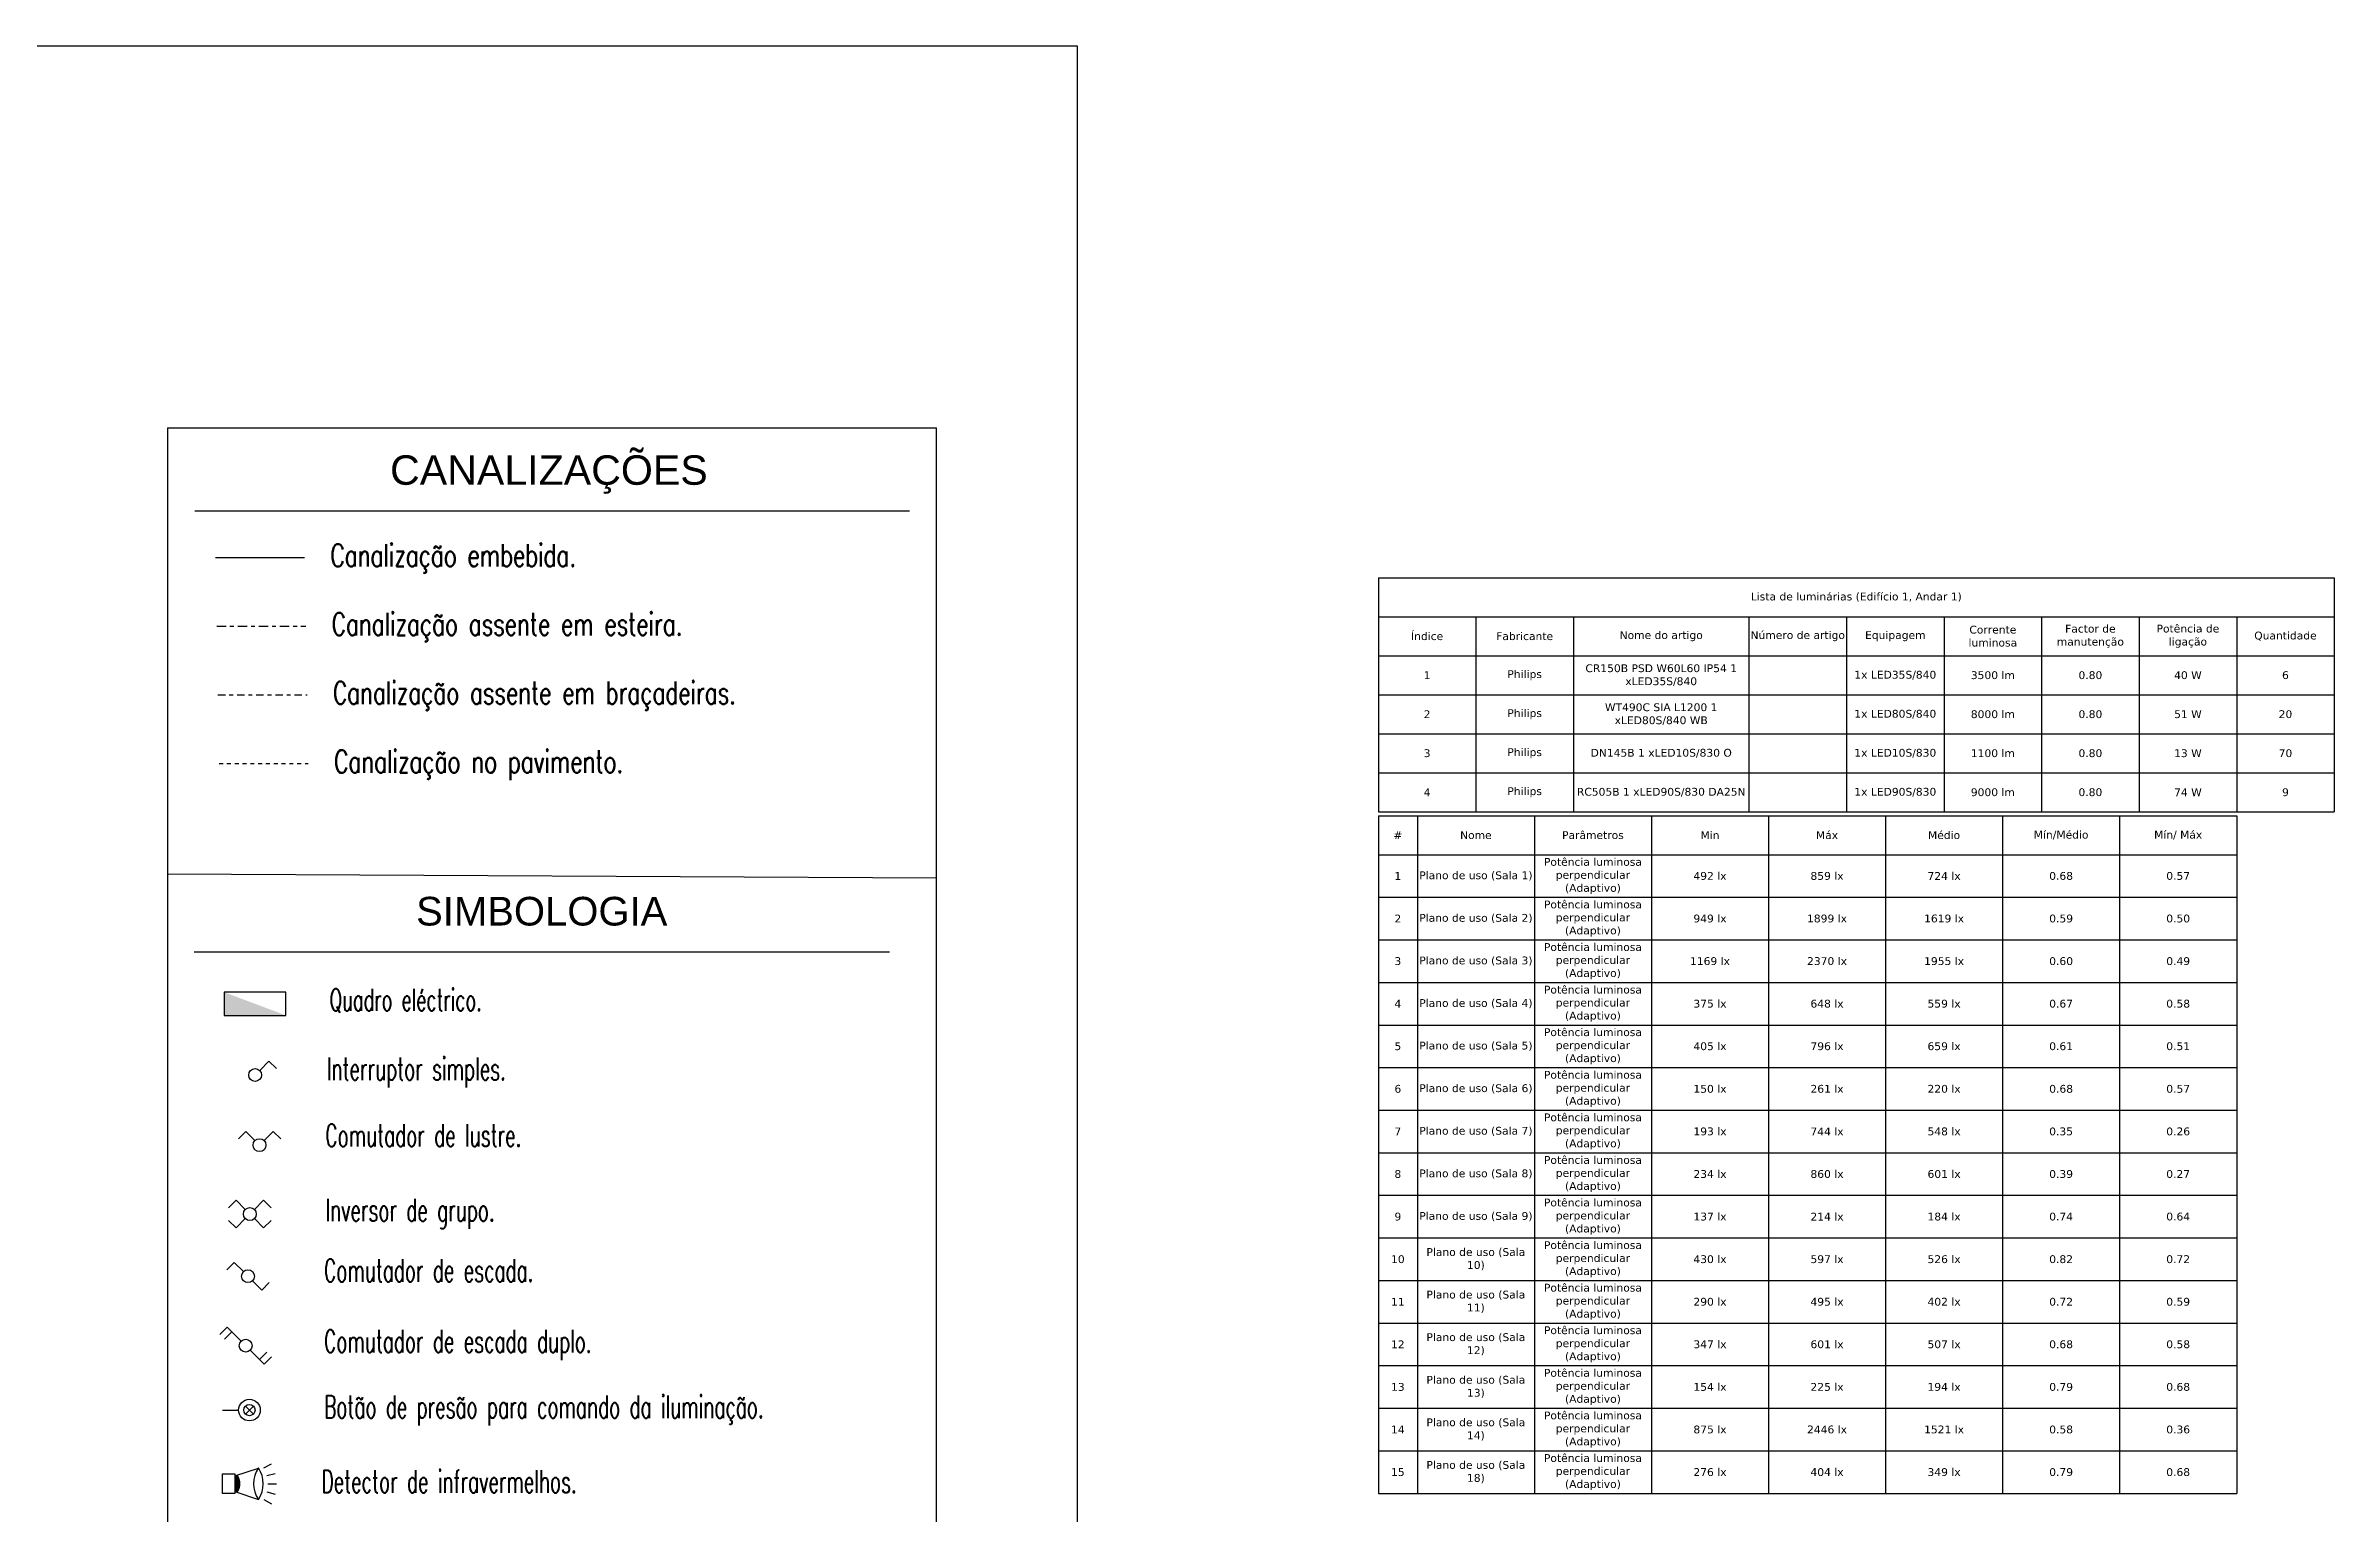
# Model space of a CAD drawing. Extents: x -8 to 729, y -363 to 534.
# Drawn here: x 444.6 to 503.3, y 25.5 to 63.1 of the extents above; entities that cross this region are included whole.
import ezdxf
from ezdxf.enums import TextEntityAlignment as Align

# ---------------------------------------------------------------- set-up
doc = ezdxf.new("R2010")
doc.units = 0
doc.header["$LTSCALE"] = 0.8
doc.header["$MEASUREMENT"] = 0
doc.linetypes.add('CENTER2', pattern=[1.125, 0.75, -0.125, 0.125, -0.125])
doc.linetypes.add('DASHDOT2', pattern=[1.5875, 0.79375, -0.396875, 0, -0.396875])
doc.layers.get('0').update_dxf_attribs({"color": 3, "linetype": 'CONTINUOUS'})
for name, color, linetype in [('0_ligações', 10, 'CONTINUOUS'), ('1', 7, 'CONTINUOUS'), ('Desenho base', 7, 'CONTINUOUS'), ('ilum', 2, 'CONTINUOUS'), ('INTRR', 4, 'CONTINUOUS'), ('LEGENDA', 1, 'CONTINUOUS'), ('LIGACOES', 4, 'CONTINUOUS'), ('Quadros', 170, 'CONTINUOUS')]:
    doc.layers.add(name, color=color, linetype=linetype)
doc.layers.add('DLX_BLD0_LUMKEY', color=7, linetype='CONTINUOUS', true_color=0x969696)
doc.layers.add('DLX_BLD0_RESKEY', color=7, linetype='CONTINUOUS', true_color=0x707070)
doc.styles.add('ARIAL', font='arial.ttf')
doc.styles.add('PEN', font='ROMANS.SHX', dxfattribs={"width": 0.7, "height": 1})
doc.styles.add('TableTextStyle', font='')
doc.styles.get('TableTextStyle').set_extended_font_data('VERDANA.TTF')

# ---------------------------------------------------------------- blocks, each defined once
blk = doc.blocks.new('Folha A3')
at = {"color": 0}
for p, q in [((21, 288), (411, 288)), ((411, 288), (411, 1))]:
    blk.add_line(p, q, dxfattribs=at)
blk = doc.blocks.new('zz')
blk.add_hatch(color=2).paths.add_polyline_path([(1.64, 0.94), (1.33, 0.84), (1.33, -0.84), (1.64, -0.94, 0.311504)])
at = {"color": 2}
for p, q in [((0, 1.05), (1.33, 1.05)), ((0, -1.05), (0, 1.05)), ((1.33, 1.05), (1.33, -1.05)), ((4.44, 1.7), (5.28, 2.15)), ((4.76, 0.87), (5.68, 1.11)), ((1.33, -1.05), (0, -1.05)), ((4.44, -1.7), (5.28, -2.15)), ((4.76, -0.87), (5.68, -1.11)), ((4.87, 0), (5.82, 0))]:
    blk.add_line(p, q, dxfattribs=at)
at = {"color": 4}
for p, q in [((1.33, 0.84), (3.86, 1.69)), ((1.33, -0.84), (3.86, -1.69))]:
    blk.add_line(p, q, dxfattribs=at)
for centre, start, end in [((6.42, 0), 146.4934, 213.5066), ((1.31, 0), 326.4934, 33.5066)]:
    blk.add_arc(centre, 3.07, start, end, dxfattribs=at)
blk = doc.blocks.new('*T146')
at = {"layer": 'DLX_BLD0_LUMKEY', "color": 0, "linetype": 'ByBlock', "lineweight": -2, "transparency": 16777216}
for p, q in [((0, 0), (24.5, 0)), ((0, 0), (0, -6)), ((24.5, 0), (24.5, -6)), ((0, -1), (24.5, -1)), ((2.5, -1), (2.5, -6)), ((5, -1), (5, -6)), ((9.5, -1), (9.5, -6)), ((12, -1), (12, -6)), ((14.5, -1), (14.5, -6)), ((17, -1), (17, -6)), ((19.5, -1), (19.5, -6)), ((22, -1), (22, -6)), ((0, -2), (24.5, -2)), ((0, -3), (24.5, -3)), ((0, -4), (24.5, -4)), ((0, -5), (24.5, -5)), ((0, -6), (24.5, -6))]:
    blk.add_line(p, q, dxfattribs=at)
at = {"layer": 'DLX_BLD0_LUMKEY', "color": 0, "transparency": 16777216, "char_height": 0.2, "attachment_point": 5, "style": 'TableTextStyle'}
for s, insert, width in [('Lista de luminárias (Edifício 1, Andar 1)', (12.25, -0.5), 24.38), ('Índice', (1.25, -1.5), 2.38), ('Fabricante', (3.75, -1.5), 2.38), ('Nome do artigo', (7.25, -1.5), 4.38), ('Número de artigo', (10.75, -1.5), 2.38), ('Equipagem', (13.25, -1.5), 2.38), ('Corrente luminosa', (15.75, -1.5), 2.38), ('Factor de manutenção', (18.25, -1.5), 2.38), ('Potência de ligação', (20.75, -1.5), 2.38), ('Quantidade', (23.25, -1.5), 2.38), ('CR150B PSD W60L60 IP54 1 xLED35S/840', (7.25, -2.5), 4.38), ('1', (1.25, -2.5), 2.38), ('Philips', (3.75, -2.5), 2.38), ('1x LED35S/840', (13.25, -2.5), 2.38), ('3500 lm', (15.75, -2.5), 2.38), ('0.80', (18.25, -2.5), 2.38), ('40 W', (20.75, -2.5), 2.38), ('6', (23.25, -2.5), 2.38), ('2', (1.25, -3.5), 2.38), ('Philips', (3.75, -3.5), 2.38), ('WT490C SIA L1200 1 xLED80S/840 WB', (7.25, -3.5), 4.38), ('1x LED80S/840', (13.25, -3.5), 2.38), ('8000 lm', (15.75, -3.5), 2.38), ('0.80', (18.25, -3.5), 2.38), ('51 W', (20.75, -3.5), 2.38), ('20', (23.25, -3.5), 2.38), ('3', (1.25, -4.5), 2.38), ('Philips', (3.75, -4.5), 2.38), ('DN145B 1 xLED10S/830 O', (7.25, -4.5), 4.38), ('1x LED10S/830', (13.25, -4.5), 2.38), ('1100 lm', (15.75, -4.5), 2.38), ('0.80', (18.25, -4.5), 2.38), ('13 W', (20.75, -4.5), 2.38), ('70', (23.25, -4.5), 2.38), ('4', (1.25, -5.5), 2.38), ('Philips', (3.75, -5.5), 2.38), ('RC505B 1 xLED90S/830 DA25N', (7.25, -5.5), 4.38), ('1x LED90S/830', (13.25, -5.5), 2.38), ('9000 lm', (15.75, -5.5), 2.38), ('0.80', (18.25, -5.5), 2.38), ('74 W', (20.75, -5.5), 2.38), ('9', (23.25, -5.5), 2.38)]:
    blk.add_mtext(s, dxfattribs=dict(at, insert=insert, width=width))
blk = doc.blocks.new('*T147')
at = {"layer": 'DLX_BLD0_RESKEY', "color": 0, "linetype": 'ByBlock', "lineweight": -2, "transparency": 16777216}
for p, q in [((0, 0), (22, 0)), ((0, 0), (0, -17.371)), ((1, 0), (1, -17.371)), ((4, 0), (4, -17.371)), ((7, 0), (7, -17.371)), ((10, 0), (10, -17.371)), ((13, 0), (13, -17.371)), ((16, 0), (16, -17.371)), ((19, 0), (19, -17.371)), ((22, 0), (22, -17.371)), ((0, -1), (22, -1)), ((0, -2.091), (22, -2.091)), ((0, -3.183), (22, -3.183)), ((0, -4.274), (22, -4.274)), ((0, -5.366), (22, -5.366)), ((0, -6.457), (22, -6.457)), ((0, -7.549), (22, -7.549)), ((0, -8.64), (22, -8.64)), ((0, -9.731), (22, -9.731)), ((0, -10.823), (22, -10.823)), ((0, -11.914), (22, -11.914)), ((0, -13.006), (22, -13.006)), ((0, -14.097), (22, -14.097)), ((0, -15.189), (22, -15.189)), ((0, -16.28), (22, -16.28)), ((0, -17.371), (22, -17.371))]:
    blk.add_line(p, q, dxfattribs=at)
at = {"layer": 'DLX_BLD0_RESKEY', "color": 0, "transparency": 16777216, "char_height": 0.2, "attachment_point": 5, "style": 'TableTextStyle'}
for s, insert, width in [('#', (0.5, -0.5), 0.88), ('Nome', (2.5, -0.5), 2.88), ('Parâmetros', (5.5, -0.5), 2.88), ('Min', (8.5, -0.5), 2.88), ('Máx', (11.5, -0.5), 2.88), ('Médio', (14.5, -0.5), 2.88), ('Mín/Médio', (17.5, -0.5), 2.88), ('Mín/ Máx', (20.5, -0.5), 2.88), ('Potência luminosa perpendicular (Adaptivo)', (5.5, -1.546), 2.88), ('1', (0.5, -1.546), 0.88), ('Plano de uso (Sala 1)', (2.5, -1.546), 2.88), ('492 lx', (8.5, -1.546), 2.88), ('859 lx', (11.5, -1.546), 2.88), ('724 lx', (14.5, -1.546), 2.88), ('0.68', (17.5, -1.546), 2.88), ('0.57', (20.5, -1.546), 2.88), ('Potência luminosa perpendicular (Adaptivo)', (5.5, -2.637), 2.88), ('2', (0.5, -2.637), 0.88), ('Plano de uso (Sala 2)', (2.5, -2.637), 2.88), ('949 lx', (8.5, -2.637), 2.88), ('1899 lx', (11.5, -2.637), 2.88), ('1619 lx', (14.5, -2.637), 2.88), ('0.59', (17.5, -2.637), 2.88), ('0.50', (20.5, -2.637), 2.88), ('Potência luminosa perpendicular (Adaptivo)', (5.5, -3.729), 2.88), ('3', (0.5, -3.729), 0.88), ('Plano de uso (Sala 3)', (2.5, -3.729), 2.88), ('1169 lx', (8.5, -3.729), 2.88), ('2370 lx', (11.5, -3.729), 2.88), ('1955 lx', (14.5, -3.729), 2.88), ('0.60', (17.5, -3.729), 2.88), ('0.49', (20.5, -3.729), 2.88), ('Potência luminosa perpendicular (Adaptivo)', (5.5, -4.82), 2.88), ('4', (0.5, -4.82), 0.88), ('Plano de uso (Sala 4)', (2.5, -4.82), 2.88), ('375 lx', (8.5, -4.82), 2.88), ('648 lx', (11.5, -4.82), 2.88), ('559 lx', (14.5, -4.82), 2.88), ('0.67', (17.5, -4.82), 2.88), ('0.58', (20.5, -4.82), 2.88), ('5', (0.5, -5.911), 0.88), ('Plano de uso (Sala 5)', (2.5, -5.911), 2.88), ('Potência luminosa perpendicular (Adaptivo)', (5.5, -5.911), 2.88), ('405 lx', (8.5, -5.911), 2.88), ('796 lx', (11.5, -5.911), 2.88), ('659 lx', (14.5, -5.911), 2.88), ('0.61', (17.5, -5.911), 2.88), ('0.51', (20.5, -5.911), 2.88), ('6', (0.5, -7.003), 0.88), ('Plano de uso (Sala 6)', (2.5, -7.003), 2.88), ('Potência luminosa perpendicular (Adaptivo)', (5.5, -7.003), 2.88), ('150 lx', (8.5, -7.003), 2.88), ('261 lx', (11.5, -7.003), 2.88), ('220 lx', (14.5, -7.003), 2.88), ('0.68', (17.5, -7.003), 2.88), ('0.57', (20.5, -7.003), 2.88), ('Potência luminosa perpendicular (Adaptivo)', (5.5, -8.094), 2.88), ('7', (0.5, -8.094), 0.88), ('Plano de uso (Sala 7)', (2.5, -8.094), 2.88), ('193 lx', (8.5, -8.094), 2.88), ('744 lx', (11.5, -8.094), 2.88), ('548 lx', (14.5, -8.094), 2.88), ('0.35', (17.5, -8.094), 2.88), ('0.26', (20.5, -8.094), 2.88), ('Potência luminosa perpendicular (Adaptivo)', (5.5, -9.186), 2.88), ('8', (0.5, -9.186), 0.88), ('Plano de uso (Sala 8)', (2.5, -9.186), 2.88), ('234 lx', (8.5, -9.186), 2.88), ('860 lx', (11.5, -9.186), 2.88), ('601 lx', (14.5, -9.186), 2.88), ('0.39', (17.5, -9.186), 2.88), ('0.27', (20.5, -9.186), 2.88), ('Potência luminosa perpendicular (Adaptivo)', (5.5, -10.277), 2.88), ('9', (0.5, -10.277), 0.88), ('Plano de uso (Sala 9)', (2.5, -10.277), 2.88), ('137 lx', (8.5, -10.277), 2.88), ('214 lx', (11.5, -10.277), 2.88), ('184 lx', (14.5, -10.277), 2.88), ('0.74', (17.5, -10.277), 2.88), ('0.64', (20.5, -10.277), 2.88), ('Plano de uso (Sala 10)', (2.5, -11.369), 2.88), ('Potência luminosa perpendicular (Adaptivo)', (5.5, -11.369), 2.88), ('10', (0.5, -11.369), 0.88), ('430 lx', (8.5, -11.369), 2.88), ('597 lx', (11.5, -11.369), 2.88), ('526 lx', (14.5, -11.369), 2.88), ('0.82', (17.5, -11.369), 2.88), ('0.72', (20.5, -11.369), 2.88), ('Plano de uso (Sala 11)', (2.5, -12.46), 2.88), ('Potência luminosa perpendicular (Adaptivo)', (5.5, -12.46), 2.88), ('11', (0.5, -12.46), 0.88), ('290 lx', (8.5, -12.46), 2.88), ('495 lx', (11.5, -12.46), 2.88), ('402 lx', (14.5, -12.46), 2.88), ('0.72', (17.5, -12.46), 2.88), ('0.59', (20.5, -12.46), 2.88), ('12', (0.5, -13.551), 0.88), ('Plano de uso (Sala 12)', (2.5, -13.551), 2.88), ('Potência luminosa perpendicular (Adaptivo)', (5.5, -13.551), 2.88), ('347 lx', (8.5, -13.551), 2.88), ('601 lx', (11.5, -13.551), 2.88), ('507 lx', (14.5, -13.551), 2.88), ('0.68', (17.5, -13.551), 2.88), ('0.58', (20.5, -13.551), 2.88), ('13', (0.5, -14.643), 0.88), ('Plano de uso (Sala 13)', (2.5, -14.643), 2.88), ('Potência luminosa perpendicular (Adaptivo)', (5.5, -14.643), 2.88), ('154 lx', (8.5, -14.643), 2.88), ('225 lx', (11.5, -14.643), 2.88), ('194 lx', (14.5, -14.643), 2.88), ('0.79', (17.5, -14.643), 2.88), ('0.68', (20.5, -14.643), 2.88), ('14', (0.5, -15.734), 0.88), ('Plano de uso (Sala 14)', (2.5, -15.734), 2.88), ('Potência luminosa perpendicular (Adaptivo)', (5.5, -15.734), 2.88), ('875 lx', (8.5, -15.734), 2.88), ('2446 lx', (11.5, -15.734), 2.88), ('1521 lx', (14.5, -15.734), 2.88), ('0.58', (17.5, -15.734), 2.88), ('0.36', (20.5, -15.734), 2.88), ('Potência luminosa perpendicular (Adaptivo)', (5.5, -16.826), 2.88), ('15', (0.5, -16.826), 0.88), ('Plano de uso (Sala 18)', (2.5, -16.826), 2.88), ('276 lx', (8.5, -16.826), 2.88), ('404 lx', (11.5, -16.826), 2.88), ('349 lx', (14.5, -16.826), 2.88), ('0.79', (17.5, -16.826), 2.88), ('0.68', (20.5, -16.826), 2.88)]:
    blk.add_mtext(s, dxfattribs=dict(at, insert=insert, width=width))

msp = doc.modelspace()

# ---------------------------------------------------------------- linework, layer by layer
at = {"layer": 'Desenho base'}
for p, q in [((447.734, 53.356, -0.002), (467.444, 53.356)), ((447.734, 53.356), (447.734, 13.169)), ((467.444, 13.169), (467.444, 53.356)), ((466.748, 51.22), (448.43, 51.22)), ((467.444, 41.809), (447.734, 41.91)), ((448.411, 39.924, 0.001), (466.235, 39.924, 0.001))]:
    msp.add_line(p, q, dxfattribs=at)
at = {"layer": 'ilum', "ltscale": 0.5}
msp.add_line((448.96, 50.032), (451.245, 50.032), dxfattribs=at)
at = {"layer": 'ilum', "linetype": 'CENTER2', "ltscale": 0.4}
msp.add_line((448.992, 48.271), (451.277, 48.271), dxfattribs=at)
at = {"layer": 'ilum', "linetype": 'DASHDOT2', "ltscale": 0.3}
msp.add_line((449.024, 46.511), (451.309, 46.511), dxfattribs=at)
at = {"layer": 'ilum', "linetype": 'DASHDOT2', "ltscale": 0.015}
msp.add_line((449.056, 44.75), (451.341, 44.75), dxfattribs=at)
at = {"layer": 'INTRR'}
for p, q in [((450.094, 36.88, -19.367), (450.331, 37.117, -19.367)), ((450.331, 37.117, -19.367), (450.521, 36.928, -19.367)), ((449.736, 35.319, -19.367), (449.547, 35.13, -19.367)), ((449.973, 35.082, -19.367), (449.736, 35.319, -19.367)), ((450.207, 35.082, -19.367), (450.444, 35.319, -19.367)), ((450.444, 35.319, -19.367), (450.634, 35.13, -19.367)), ((449.488, 33.552, -19.367), (449.299, 33.363, -19.367)), ((449.725, 33.315, -19.367), (449.488, 33.552, -19.367)), ((449.959, 33.315, -19.367), (450.196, 33.552, -19.367)), ((450.196, 33.552, -19.367), (450.386, 33.363, -19.367)), ((449.488, 32.845, -19.367), (449.299, 33.034, -19.367)), ((449.725, 33.082, -19.367), (449.488, 32.845, -19.367)), ((449.959, 33.082, -19.367), (450.196, 32.845, -19.367)), ((450.196, 32.845, -19.367), (450.386, 33.034, -19.367)), ((449.44, 31.961, -19.367), (449.25, 31.771, -19.367)), ((449.677, 31.724, -19.367), (449.44, 31.961, -19.367)), ((449.91, 31.49, -19.367), (450.147, 31.253, -19.367)), ((450.147, 31.253, -19.367), (450.337, 31.443, -19.367)), ((449.264, 30.298, -19.367), (449.074, 30.109, -19.367)), ((449.382, 30.18, -19.367), (449.193, 29.99, -19.367)), ((449.619, 29.943, -19.367), (449.264, 30.298, -19.367)), ((449.853, 29.709, -19.367), (450.208, 29.354, -19.367)), ((450.09, 29.472, -19.367), (450.28, 29.662, -19.367)), ((450.208, 29.354, -19.367), (450.398, 29.543, -19.367))]:
    msp.add_line(p, q, dxfattribs=at)
at = {"layer": 'INTRR', "color": 1}
for p, q in [((449.73, 28.278, -19.367), (449.934, 28.074, -19.367)), ((449.934, 28.278, -19.367), (449.73, 28.074, -19.367))]:
    msp.add_line(p, q, dxfattribs=at)
at = {"layer": 'INTRR', "linetype": 'Continuous'}
for centre in [(449.977, 36.763, -19.367), (450.09, 34.966, -19.367), (449.842, 33.199, -19.367), (449.794, 31.607, -19.367), (449.736, 29.826, -19.367)]:
    msp.add_circle(centre, 0.165, dxfattribs=at)
at = {"layer": 'INTRR'}
msp.add_circle((449.832, 28.176, -19.367), 0.277, dxfattribs=at)
at = {"layer": 'INTRR', "color": 1}
msp.add_circle((449.832, 28.176, -19.367), 0.144, dxfattribs=at)
at = {"layer": 'LIGACOES'}
msp.add_line((449.139, 28.176, -19.367), (449.555, 28.176, -19.367), dxfattribs=at)
at = {"layer": 'Quadros', "elevation": -19.367}
msp.add_lwpolyline([(450.767, 38.292), (450.767, 38.884), (449.188, 38.884), (449.188, 38.292)], close=True, dxfattribs=at)
at = {"layer": 'Quadros'}
msp.add_solid([(449.188, 38.884, -19.367), (449.188, 38.292, -19.367), (450.767, 38.292, -19.367)], dxfattribs=at)

# ---------------------------------------------------------------- block references
for name, p in [('*T146', (478.766, 49.511)), ('*T147', (478.766, 43.411))]:
    msp.add_blockref(name, p)
at = {"layer": '0_ligações', "xscale": 0.2386788880989116, "yscale": 0.2386788880989116, "zscale": 0.2386788880989116}
msp.add_blockref('zz', (449.139, 26.287, -19.367), dxfattribs=at)
at = {"layer": '1', "xscale": 0.2268822454281782, "yscale": 0.2268822454281782, "zscale": 0.2268822454281782}
msp.add_blockref('Folha A3', (377.796, -2.197), dxfattribs=at)

# ---------------------------------------------------------------- texts
at = {"layer": '0_ligações', "color": 7, "style": 'PEN', "width": 0.6}
for s, p in [('Interruptor simples.', (451.813, 36.635, -19.367)), ('Comutador de lustre.', (451.779, 34.928, -19.367)), ('Inversor de grupo.', (451.779, 33.014, -19.367)), ('Comutador de escada.', (451.745, 31.466, -19.367)), ('Comutador de escada duplo.', (451.745, 29.651, -19.367)), ('Botão de presão para comando da iluminação.', (451.745, 27.971, -19.367)), ('Detector de infravermelhos.', (451.677, 26.056, -19.367))]:
    msp.add_text(s, height=0.5797, dxfattribs=at).set_placement(p)
at = {"layer": 'Desenho base', "linetype": 'Continuous', "style": 'PEN', "width": 0.7}
for s, p in [('Canalização embebida.', (451.91, 49.794, 7.299)), ('Canalização assente em esteira.', (451.941, 48.033, 7.299)), ('Canalização assente em braçadeiras.', (451.973, 46.272, 7.299)), ('Canalização no pavimento.', (452.005, 44.511, 7.299))]:
    msp.add_text(s, height=0.5797, dxfattribs=at).set_placement(p)
at = {"layer": 'Desenho base', "style": 'PEN', "width": 0.6}
msp.add_text('Quadro eléctrico.', height=0.56403, dxfattribs=at).set_placement((451.887, 38.411, 0.001))
at = {"layer": 'LEGENDA', "color": 1, "style": 'ARIAL'}
for s, height, p in [('CANALIZAÇÕES', 0.7547, (457.507, 52.27)), ('SIMBOLOGIA', 0.7343, (457.323, 40.963, 0.001))]:
    msp.add_text(s, height=height, dxfattribs=at).set_placement(p, align=Align.MIDDLE_CENTER)

doc.saveas('drawing.dxf')
